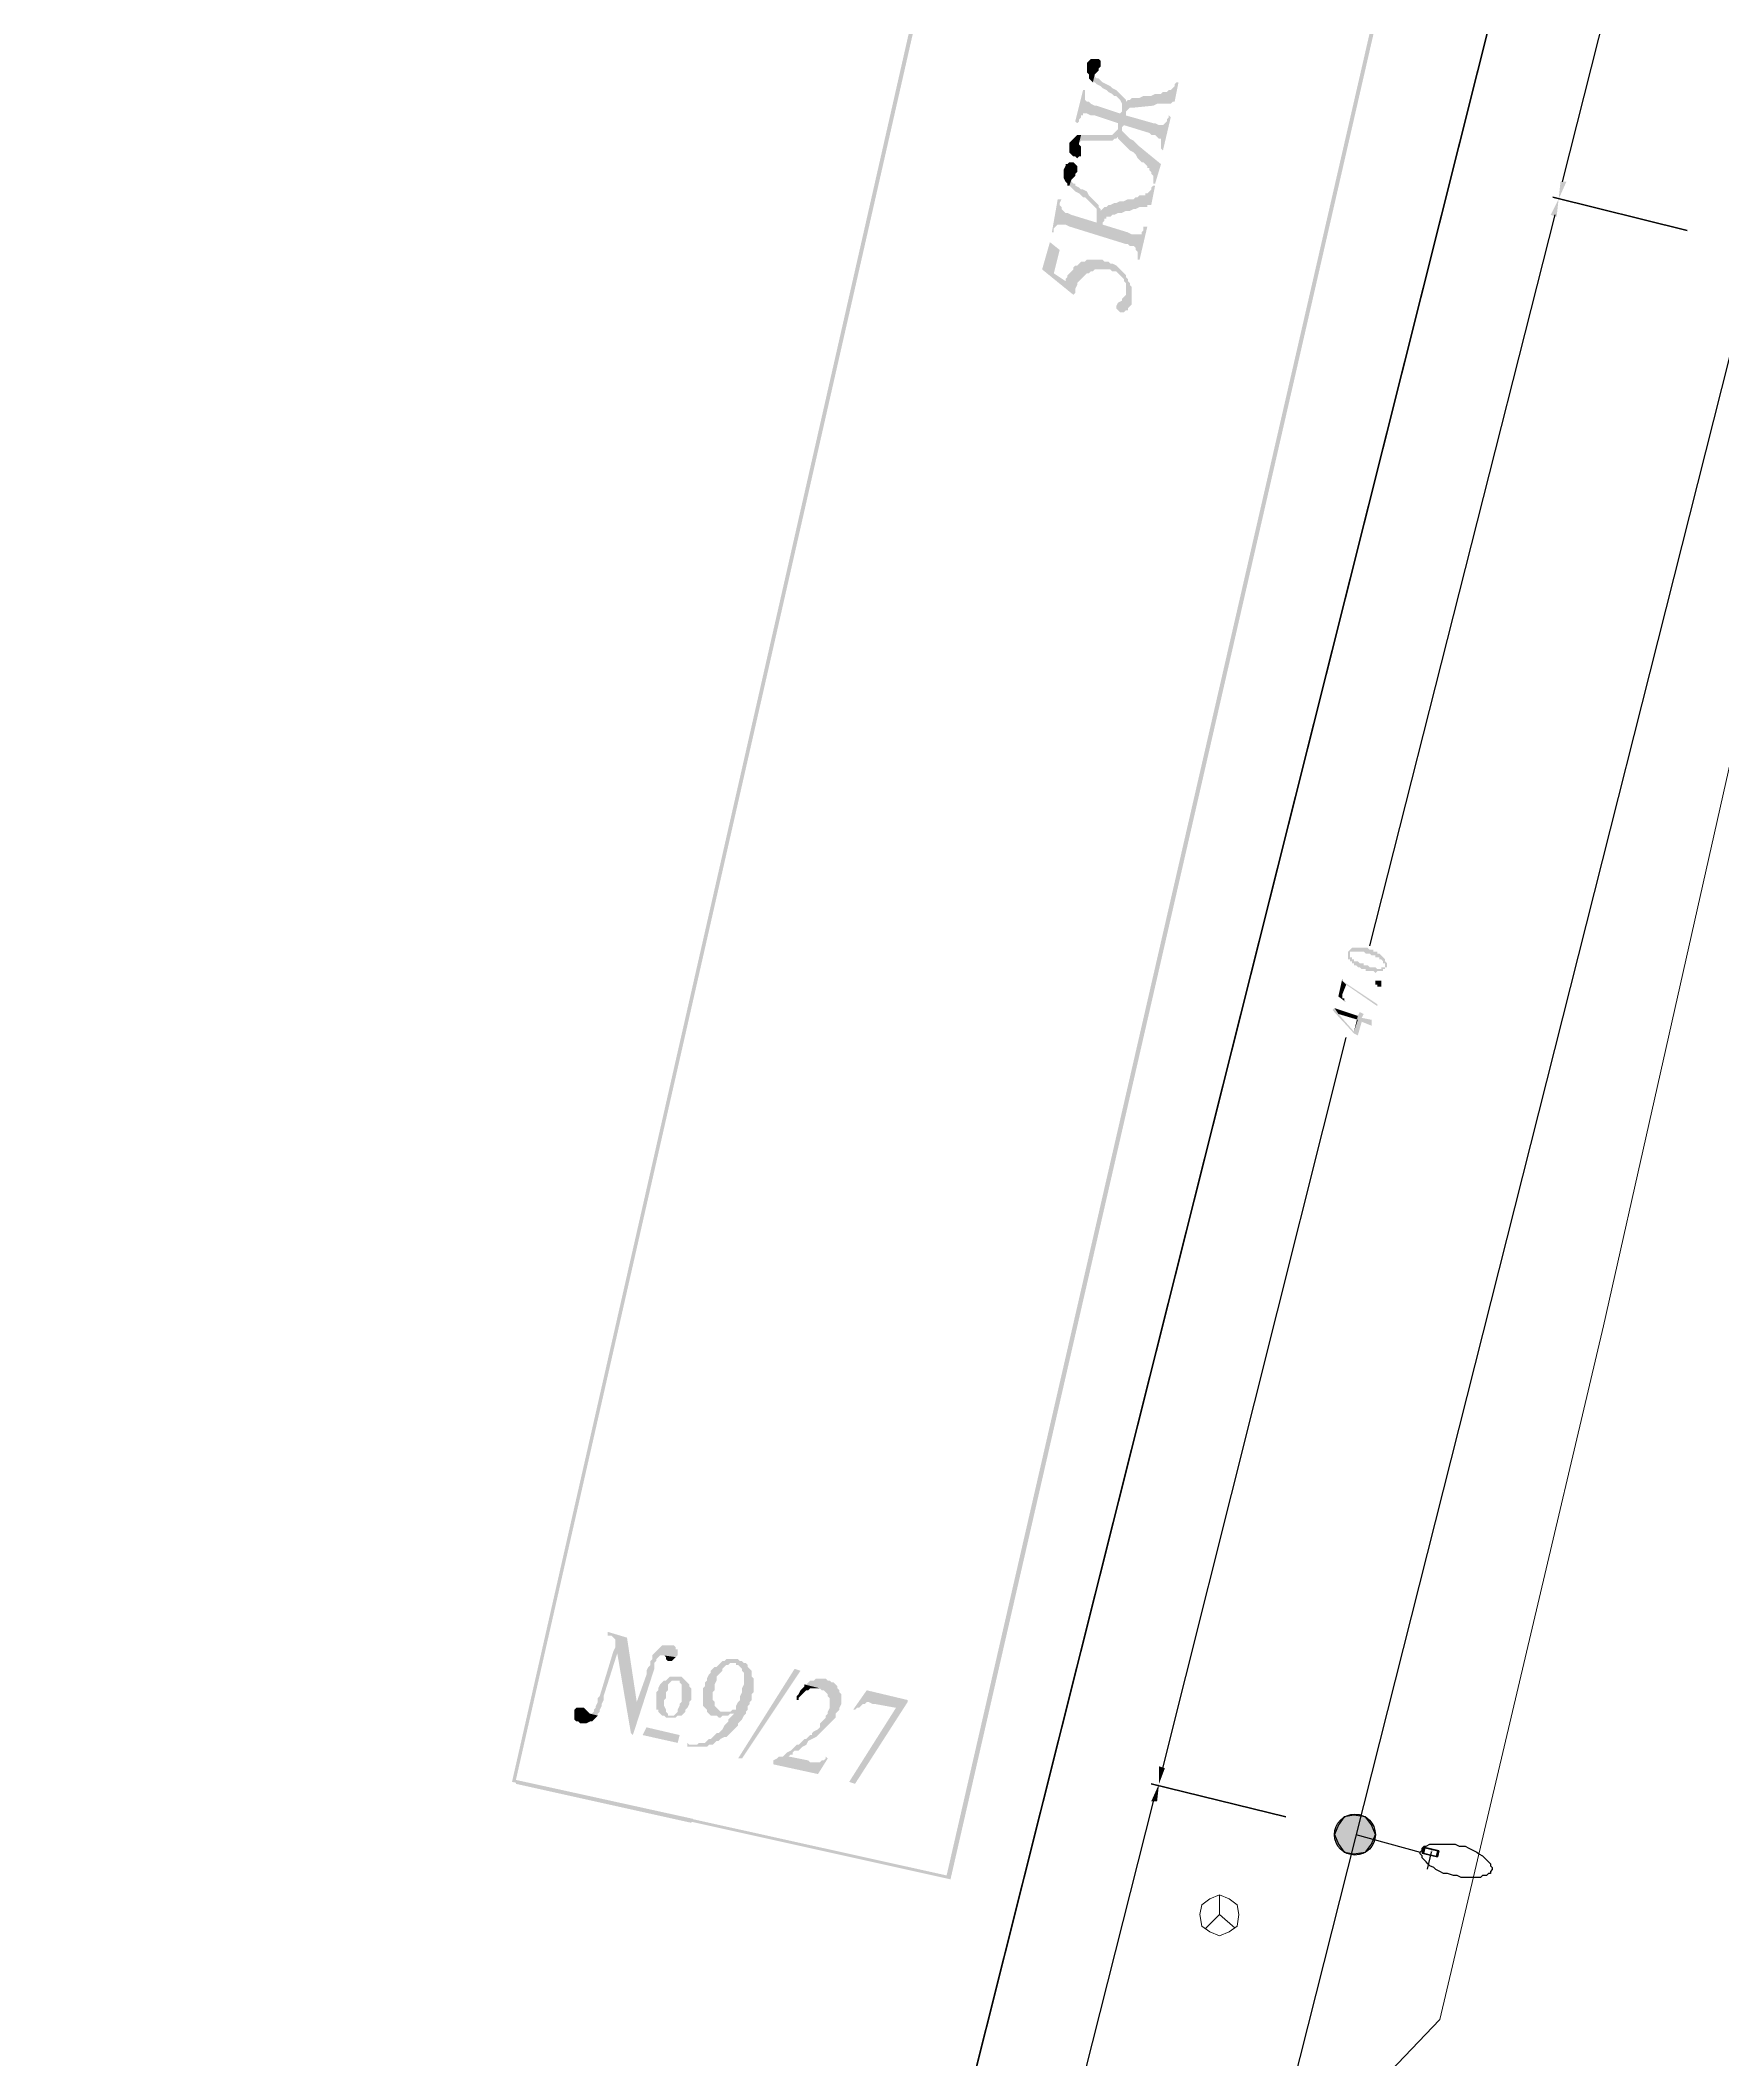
# Model space of a CAD drawing. Extents: x 243 to 885, y -99 to 1005.
# Drawn here: x 404.9 to 453.2, y 501.8 to 559.8 of the extents above; entities that cross this region are included whole.
import ezdxf

# ---------------------------------------------------------------- set-up
doc = ezdxf.new("R2010")
doc.units = 0
doc.header["$MEASUREMENT"] = 0
for name, color, linetype in [('DLXLUM01', 6, 'Continuous'), ('DLXLUMEX', 2, 'Continuous'), ('DLXSCENE', 7, 'Continuous'), ('PDF _Геометрия', 7, 'Continuous'), ('PDF _Сплошная заливка', 7, 'Continuous')]:
    doc.layers.add(name, color=color, linetype=linetype)

# ---------------------------------------------------------------- blocks, each defined once
blk = doc.blocks.new('*U20')
for p, q in [((-0.185, 0.13), (-0.224, -0.035)), ((-0.224, -0.035), (-0.185, 0.13)), ((-0.156, 0.124), (-0.195, -0.042)), ((-0.195, -0.042), (-0.156, 0.124)), ((0.224, 0.035), (-0.185, 0.13)), ((-0.156, 0.124), (-0.185, 0.13)), ((-0.185, 0.13), (0.224, 0.035)), ((-0.185, 0.13), (-0.156, 0.124)), ((0.253, 0.028), (-0.156, 0.124)), ((-0.156, 0.124), (0.253, 0.028)), ((0.185, -0.13), (0.224, 0.035)), ((0.224, 0.035), (0.185, -0.13)), ((0.214, -0.137), (0.253, 0.028)), ((0.253, 0.028), (0.214, -0.137)), ((0.224, 0.035), (0.253, 0.028)), ((0.253, 0.028), (0.224, 0.035)), ((-0.224, -0.035), (0.185, -0.13)), ((0.185, -0.13), (-0.224, -0.035)), ((-0.224, -0.035), (-0.195, -0.042)), ((-0.195, -0.042), (-0.224, -0.035)), ((-0.195, -0.042), (0.214, -0.137)), ((0.214, -0.137), (-0.195, -0.042)), ((0.185, -0.13), (0.214, -0.137)), ((0.214, -0.137), (0.185, -0.13))]:
    blk.add_line(p, q)
at = {"color": 1}
blk.add_line((0.029, -0.007), (-0.084, -0.494), dxfattribs=at)
at = {"layer": 'DLXLUMEX', "color": 7}
blk.add_text('1', height=0.1, dxfattribs=at).set_placement((0, 0))
blk = doc.blocks.new('*U46')
blk.add_line((177.326, 706.222), (0, 0))

msp = doc.modelspace()

# ---------------------------------------------------------------- hatches: boundary and pattern name
at = {"layer": 'PDF _Сплошная заливка', "linetype": 'ByBlock', "transparency": 33554559}
h = msp.add_hatch(color=256, dxfattribs=at)
h.paths.add_polyline_path([(418.405, 509.761), (431.003, 506.961), (452.784, 601.979), (440.018, 605.002)])
h.paths.add_polyline_path([(430.891, 507.073), (418.517, 509.817), (440.13, 604.89), (452.672, 601.923)], flags=0)
for points in [[(434.923, 559.089), (434.923, 558.865), (434.979, 558.809), (434.979, 558.697), (435.035, 558.641), (435.091, 558.585), (435.147, 558.809), (435.203, 558.865), (435.259, 558.921), (435.259, 558.977), (435.315, 559.033), (435.315, 559.089), (435.315, 559.145), (435.315, 559.201), (435.259, 559.257), (435.203, 559.257), (435.147, 559.257), (435.091, 559.257), (435.035, 559.257), (434.979, 559.201), (434.923, 559.145)], [(435.091, 558.585), (435.147, 558.585), (435.203, 558.529), (435.315, 558.473), (435.371, 558.417), (435.483, 558.361), (435.539, 558.305), (435.651, 558.249), (435.707, 558.193), (435.763, 558.193), (435.819, 558.137), (435.875, 558.081), (435.931, 557.969), (435.931, 557.913), (435.931, 557.857), (435.931, 557.801), (435.763, 556.962), (435.819, 557.018), (435.819, 556.962), (435.875, 556.906), (435.931, 556.85), (435.987, 556.794), (436.043, 556.738), (436.099, 556.682), (436.155, 556.626), (436.267, 556.57), (436.323, 556.514), (436.379, 556.402), (436.435, 556.346), (436.491, 556.29), (436.547, 556.29), (436.603, 556.234), (436.658, 556.178), (436.658, 556.122), (436.714, 556.122), (436.714, 556.066), (436.77, 556.01), (436.77, 555.954), (436.826, 555.898), (436.826, 555.842), (436.826, 555.786), (436.826, 555.674), (436.882, 555.674), (437.05, 556.234), (436.435, 556.738), (436.323, 556.85), (436.267, 556.906), (436.155, 556.962), (436.099, 557.018), (436.043, 557.074), (435.987, 557.13), (435.931, 557.186), (435.931, 557.242), (435.931, 557.298), (436.043, 557.689), (436.099, 558.081), (436.043, 558.025), (436.043, 558.081), (435.987, 558.137), (435.931, 558.193), (435.875, 558.249), (435.819, 558.305), (435.763, 558.361), (435.651, 558.417), (435.595, 558.473), (435.483, 558.529), (435.371, 558.585), (435.315, 558.641), (435.259, 558.697), (435.203, 558.697), (435.147, 558.753), (435.147, 558.809)], [(434.811, 558.361), (434.587, 557.465), (434.643, 557.41), (434.699, 557.465), (434.699, 557.521), (434.755, 557.577), (434.755, 557.633), (434.811, 557.633), (434.811, 557.689), (434.867, 557.689), (434.923, 557.689), (435.035, 557.633), (435.147, 557.633), (435.819, 557.41), (435.819, 557.354), (435.819, 557.298), (435.931, 557.801), (435.931, 557.745), (435.875, 557.689), (435.203, 557.913), (435.147, 557.913), (435.035, 557.969), (434.979, 558.025), (434.923, 558.025), (434.867, 558.081), (434.867, 558.137), (434.867, 558.193), (434.867, 558.249), (434.867, 558.361)], [(436.099, 558.081), (436.043, 557.689), (436.043, 557.745), (436.099, 557.801), (436.155, 557.857), (436.267, 557.857), (436.826, 557.913), (436.938, 557.969), (437.05, 557.969), (437.162, 557.969), (437.274, 557.969), (437.33, 557.969), (437.386, 558.025), (437.442, 558.025), (437.554, 558.585), (437.498, 558.585), (437.442, 558.529), (437.442, 558.473), (437.386, 558.417), (437.33, 558.361), (437.274, 558.361), (437.218, 558.305), (437.162, 558.305), (437.106, 558.305), (437.05, 558.249), (436.938, 558.249), (436.882, 558.249), (436.77, 558.193), (436.714, 558.193), (436.658, 558.193), (436.547, 558.193), (436.435, 558.137), (436.379, 558.137), (436.323, 558.137), (436.267, 558.137), (436.211, 558.137), (436.155, 558.081)], [(434.755, 557.074), (434.699, 556.85), (434.755, 556.906), (434.811, 556.906), (434.867, 556.906), (434.923, 556.906), (435.035, 556.906), (435.147, 556.906), (435.259, 556.906), (435.315, 556.906), (435.427, 556.906), (435.483, 556.906), (435.539, 556.906), (435.595, 556.906), (435.651, 556.906), (435.707, 556.962), (435.763, 556.962), (435.931, 557.801), (435.819, 557.298), (435.819, 557.242), (435.763, 557.186), (435.707, 557.13), (435.651, 557.074), (435.539, 557.074), (435.483, 557.074), (435.371, 557.074), (435.315, 557.074), (435.203, 557.074), (435.147, 557.074), (435.035, 557.074), (434.923, 557.074), (434.867, 557.074), (434.811, 557.074)], [(436.043, 557.689), (435.931, 557.298), (435.987, 557.354), (436.714, 557.13), (436.77, 557.074), (436.882, 557.074), (436.938, 557.018), (436.994, 556.962), (437.05, 556.962), (437.05, 556.906), (437.05, 556.85), (437.05, 556.738), (437.05, 556.682), (437.106, 556.626), (437.33, 557.577), (437.274, 557.633), (437.274, 557.577), (437.218, 557.521), (437.218, 557.465), (437.162, 557.41), (437.106, 557.354), (437.05, 557.354), (436.994, 557.354), (436.882, 557.41), (436.826, 557.41), (436.043, 557.633)], [(434.419, 556.794), (434.419, 556.57), (434.475, 556.514), (434.531, 556.458), (434.587, 556.458), (434.643, 556.402), (434.699, 556.458), (434.755, 556.458), (434.755, 556.514), (434.755, 556.57), (434.755, 556.626), (434.755, 556.682), (434.755, 556.738), (434.699, 556.794), (434.699, 556.85), (434.755, 557.074), (434.643, 557.074), (434.587, 557.018), (434.531, 556.962), (434.475, 556.906), (434.419, 556.85)], [(434.251, 556.066), (434.251, 555.842), (434.307, 555.73), (434.363, 555.674), (434.363, 555.618), (434.419, 555.618), (434.475, 555.786), (434.531, 555.842), (434.587, 555.898), (434.587, 555.954), (434.643, 556.01), (434.643, 556.066), (434.643, 556.122), (434.643, 556.178), (434.587, 556.234), (434.531, 556.29), (434.475, 556.29), (434.419, 556.29), (434.363, 556.234), (434.307, 556.234), (434.307, 556.178)], [(434.419, 555.618), (434.475, 555.562), (434.531, 555.506), (434.587, 555.45), (434.699, 555.394), (434.755, 555.338), (434.811, 555.282), (434.867, 555.282), (434.923, 555.226), (434.979, 555.17), (435.035, 555.114), (435.091, 555.058), (435.147, 555.002), (435.203, 554.946), (435.203, 554.834), (435.203, 554.778), (435.203, 554.722), (435.203, 554.61), (435.203, 554.554), (435.315, 554.946), (435.259, 555.002), (435.259, 555.058), (435.203, 555.114), (435.147, 555.17), (435.091, 555.226), (435.035, 555.282), (434.979, 555.338), (434.923, 555.45), (434.811, 555.506), (434.755, 555.506), (434.699, 555.562), (434.587, 555.618), (434.587, 555.674), (434.531, 555.674), (434.475, 555.73), (434.475, 555.786)], [(434.083, 555.226), (433.915, 554.274), (433.971, 554.274), (433.971, 554.386), (434.027, 554.442), (434.083, 554.498), (434.139, 554.498), (434.251, 554.498), (434.307, 554.498), (434.419, 554.442), (436.043, 553.938), (436.099, 553.938), (436.155, 553.882), (436.267, 553.882), (436.323, 553.826), (436.323, 553.77), (436.379, 553.714), (436.379, 553.658), (436.379, 553.602), (436.379, 553.49), (436.435, 553.49), (436.658, 554.442), (436.547, 554.442), (436.547, 554.33), (436.491, 554.274), (436.491, 554.218), (436.435, 554.218), (436.379, 554.218), (436.267, 554.218), (436.211, 554.218), (436.099, 554.274), (435.371, 554.498), (435.427, 555.002), (435.371, 554.946), (435.315, 554.89), (435.315, 554.946), (435.203, 554.554), (434.475, 554.778), (434.363, 554.834), (434.307, 554.834), (434.251, 554.89), (434.195, 554.946), (434.195, 555.002), (434.139, 555.058), (434.139, 555.114), (434.195, 555.226)], [(435.427, 555.002), (435.371, 554.498), (435.371, 554.554), (435.427, 554.61), (435.427, 554.666), (435.483, 554.666), (435.483, 554.722), (435.539, 554.722), (435.595, 554.722), (435.651, 554.778), (435.707, 554.778), (435.819, 554.834), (435.931, 554.834), (436.043, 554.89), (436.155, 554.89), (436.267, 554.946), (436.323, 554.946), (436.435, 555.002), (436.491, 555.002), (436.547, 555.002), (436.658, 555.002), (436.658, 555.058), (436.714, 555.058), (436.77, 555.058), (436.882, 555.618), (436.826, 555.618), (436.77, 555.562), (436.77, 555.506), (436.714, 555.45), (436.658, 555.394), (436.603, 555.394), (436.603, 555.338), (436.547, 555.338), (436.491, 555.338), (436.435, 555.338), (436.379, 555.282), (436.323, 555.282), (436.267, 555.226), (436.155, 555.226), (436.099, 555.226), (435.987, 555.17), (435.875, 555.17), (435.763, 555.114), (435.707, 555.114), (435.595, 555.058), (435.539, 555.058), (435.483, 555.002)], [(433.859, 553.994), (433.635, 553.21), (434.531, 552.482), (434.587, 552.538), (434.587, 552.594), (434.587, 552.65), (434.643, 552.762), (434.643, 552.818), (434.699, 552.874), (434.755, 552.93), (434.811, 552.986), (434.867, 553.042), (434.923, 553.098), (434.979, 553.098), (435.035, 553.154), (435.091, 553.154), (435.147, 553.21), (435.203, 553.21), (435.315, 553.21), (435.371, 553.21), (435.427, 553.21), (435.539, 553.21), (435.595, 553.21), (435.651, 553.154), (435.763, 553.154), (435.819, 553.098), (435.875, 553.042), (435.931, 552.986), (435.987, 552.93), (435.987, 552.874), (436.043, 552.818), (436.043, 552.762), (436.043, 552.65), (436.043, 552.594), (436.043, 552.538), (436.155, 552.818), (436.099, 552.874), (436.099, 552.93), (436.043, 552.986), (436.043, 553.042), (435.987, 553.098), (435.931, 553.154), (435.875, 553.21), (435.819, 553.266), (435.763, 553.322), (435.651, 553.378), (435.595, 553.378), (435.539, 553.434), (435.427, 553.434), (435.371, 553.49), (435.315, 553.49), (435.203, 553.49), (435.147, 553.49), (435.091, 553.49), (435.035, 553.49), (434.923, 553.49), (434.867, 553.434), (434.811, 553.434), (434.755, 553.434), (434.699, 553.378), (434.643, 553.322), (434.587, 553.322), (434.531, 553.266), (434.531, 553.21), (434.475, 553.154), (434.419, 553.098), (434.363, 553.042), (434.363, 552.986), (434.307, 552.93), (434.307, 552.874), (433.971, 553.098), (434.139, 553.77)], [(435.763, 552.146), (435.763, 552.09), (435.819, 552.034), (435.875, 551.978), (435.931, 551.978), (435.987, 551.978), (436.043, 552.034), (436.099, 552.034), (436.099, 552.09), (436.155, 552.146), (436.211, 552.202), (436.211, 552.314), (436.211, 552.37), (436.211, 552.426), (436.211, 552.482), (436.211, 552.538), (436.211, 552.65), (436.211, 552.706), (436.155, 552.762), (436.155, 552.818), (436.043, 552.538), (436.043, 552.482), (435.987, 552.426), (435.931, 552.37), (435.931, 552.314), (435.819, 552.258)], [(442.426, 533.557), (442.426, 533.445), (442.482, 533.557), (442.482, 533.613), (442.538, 533.613), (442.594, 533.613), (442.65, 533.613), (442.706, 533.613), (442.762, 533.613), (442.818, 533.613), (442.874, 533.613), (442.93, 533.557), (442.986, 533.557), (443.042, 533.557), (443.098, 533.501), (443.154, 533.501), (443.21, 533.501), (443.21, 533.445), (443.265, 533.445), (443.321, 533.445), (443.321, 533.389), (443.377, 533.389), (443.433, 533.333), (443.433, 533.277), (443.489, 533.277), (443.489, 533.221), (443.433, 533.109), (443.489, 533.109), (443.489, 533.165), (443.545, 533.165), (443.545, 533.221), (443.545, 533.277), (443.489, 533.333), (443.489, 533.389), (443.433, 533.445), (443.377, 533.501), (443.321, 533.557), (443.265, 533.557), (443.265, 533.613), (443.21, 533.613), (443.154, 533.613), (443.154, 533.669), (443.098, 533.669), (443.042, 533.669), (442.986, 533.725), (442.93, 533.725), (442.874, 533.725), (442.818, 533.725), (442.762, 533.725), (442.706, 533.725), (442.65, 533.725), (442.594, 533.725), (442.538, 533.725), (442.482, 533.669), (442.426, 533.613)], [(442.426, 533.445), (442.426, 533.389), (442.482, 533.389), (442.482, 533.333), (442.538, 533.333), (442.538, 533.277), (442.594, 533.277), (442.594, 533.221), (442.65, 533.221), (442.706, 533.165), (442.762, 533.165), (442.818, 533.109), (442.874, 533.109), (442.93, 533.109), (442.93, 533.053), (442.986, 533.053), (443.042, 533.053), (443.098, 533.053), (443.154, 533.053), (443.21, 532.997), (443.265, 533.053), (443.321, 533.053), (443.377, 533.053), (443.433, 533.053), (443.433, 533.109), (443.489, 533.221), (443.489, 533.165), (443.433, 533.165), (443.377, 533.165), (443.377, 533.109), (443.321, 533.109), (443.265, 533.109), (443.21, 533.165), (443.154, 533.165), (443.098, 533.165), (443.042, 533.165), (442.986, 533.221), (442.93, 533.221), (442.874, 533.221), (442.874, 533.277), (442.818, 533.277), (442.762, 533.277), (442.706, 533.333), (442.65, 533.333), (442.594, 533.333), (442.594, 533.389), (442.538, 533.389), (442.538, 533.445), (442.482, 533.445), (442.482, 533.501), (442.482, 533.557)], [(442.258, 532.829), (442.146, 532.325), (442.37, 532.157), (442.314, 532.213), (442.314, 532.269), (442.258, 532.269), (442.258, 532.325), (442.258, 532.381), (442.37, 532.661), (442.258, 532.773)], [(442.258, 532.773), (442.37, 532.661), (443.265, 532.045), (443.265, 532.101)], [(443.21, 532.717), (443.21, 532.773), (443.265, 532.773), (443.321, 532.773), (443.377, 532.773), (443.377, 532.717), (443.377, 532.661), (443.377, 532.605), (443.321, 532.605), (443.265, 532.605), (443.265, 532.661), (443.21, 532.661), (443.21, 532.717)], [(442.034, 531.989), (441.978, 531.933), (442.594, 531.261), (442.706, 531.205), (442.818, 531.597), (443.098, 531.485), (443.098, 531.653), (442.818, 531.709), (442.874, 531.821), (442.762, 531.877), (442.706, 531.765), (442.594, 531.317), (442.146, 531.821)], [(442.034, 531.989), (442.146, 531.821), (442.706, 531.653), (442.594, 531.317), (442.706, 531.765)], [(421.709, 513.904), (421.149, 514.072), (421.149, 513.96), (421.261, 513.96), (421.317, 513.904), (421.373, 513.848), (421.373, 513.792), (421.373, 513.736), (421.373, 513.68), (421.373, 513.624), (421.317, 513.512), (421.429, 513.456), (421.821, 511.161), (421.989, 512.056)], [(421.317, 513.512), (420.925, 512.224), (420.869, 512.168), (420.869, 512.056), (420.813, 511.944), (420.813, 511.888), (420.757, 511.832), (420.757, 511.776), (420.701, 511.72), (420.645, 511.72), (420.869, 511.664), (420.869, 511.72), (420.925, 511.776), (420.925, 511.832), (420.981, 511.944), (420.981, 512), (421.037, 512.112), (421.037, 512.224), (421.429, 513.456)], [(422.997, 513.68), (422.717, 513.68), (422.661, 513.624), (422.605, 513.568), (422.549, 513.512), (422.493, 513.456), (422.437, 513.4), (422.437, 513.344), (422.437, 513.288), (422.381, 513.232), (422.381, 513.12), (422.325, 513.064), (422.269, 512.952), (422.269, 512.84), (421.989, 512.056), (421.821, 511.161), (421.877, 511.105), (422.493, 513.008), (422.493, 513.064), (422.493, 513.176), (422.549, 513.232), (422.549, 513.288), (422.605, 513.344), (422.661, 513.4), (422.717, 513.4), (423.109, 513.344), (423.165, 513.4), (423.165, 513.512), (423.165, 513.568), (423.109, 513.568), (423.109, 513.624), (423.053, 513.68)], [(423.109, 513.344), (422.717, 513.4), (422.773, 513.4), (422.829, 513.344), (422.829, 513.288), (422.885, 513.232), (422.941, 513.232), (422.997, 513.232), (423.053, 513.288)], [(422.941, 512.784), (422.885, 512.728), (422.829, 512.672), (422.773, 512.672), (422.717, 512.616), (422.661, 512.56), (422.605, 512.448), (422.605, 512.392), (422.549, 512.336), (422.549, 512.28), (422.549, 512.224), (422.549, 512.112), (422.549, 512.056), (422.549, 512), (422.549, 511.944), (422.549, 511.832), (422.605, 511.832), (422.605, 511.776), (422.661, 511.72), (422.941, 511.664), (422.885, 511.664), (422.885, 511.72), (422.829, 511.776), (422.829, 511.832), (422.773, 511.944), (422.773, 512), (422.773, 512.112), (422.829, 512.168), (422.829, 512.28), (422.829, 512.336), (422.885, 512.392), (422.885, 512.448), (422.885, 512.56), (422.941, 512.616), (422.997, 512.672), (423.053, 512.672), (423.109, 512.672), (423.165, 512.672)], [(423.165, 512.784), (422.941, 512.784), (423.165, 512.672), (423.221, 512.672), (423.221, 512.616), (423.277, 512.56), (423.277, 512.504), (423.277, 512.392), (423.277, 512.336), (423.277, 512.224), (423.277, 512.168), (423.277, 512.056), (423.221, 512), (423.221, 511.944), (423.165, 511.832), (423.165, 511.776), (423.109, 511.72), (423.053, 511.664), (422.997, 511.664), (422.941, 511.664), (422.661, 511.72), (422.717, 511.664), (422.773, 511.664), (422.829, 511.608), (422.885, 511.608), (422.941, 511.608), (422.997, 511.608), (423.053, 511.608), (423.109, 511.608), (423.165, 511.664), (423.221, 511.664), (423.277, 511.664), (423.333, 511.72), (423.389, 511.776), (423.389, 511.832), (423.444, 511.888), (423.5, 512), (423.5, 512.056), (423.556, 512.112), (423.556, 512.224), (423.556, 512.28), (423.556, 512.336), (423.556, 512.448), (423.5, 512.504), (423.5, 512.56), (423.444, 512.616), (423.389, 512.672), (423.333, 512.728), (423.277, 512.784)], [(424.9, 513.288), (424.564, 513.288), (424.508, 513.232), (424.844, 513.176), (424.844, 513.12), (424.9, 513.12), (424.956, 513.064), (425.012, 513.008), (425.012, 512.952), (425.068, 512.896), (425.068, 512.84), (425.068, 512.728), (425.068, 512.672), (425.068, 512.616), (425.068, 512.56), (425.012, 512.448), (425.012, 512.392), (425.012, 512.336), (424.956, 512.224), (424.956, 512.168), (424.956, 512.112), (424.9, 512.056), (424.844, 511.944), (424.844, 511.888), (424.844, 511.832), (424.732, 511.832), (424.676, 511.776), (424.62, 511.776), (424.564, 511.776), (424.788, 511.72), (424.732, 511.664), (424.676, 511.608), (424.62, 511.552), (424.62, 511.496), (424.564, 511.44), (424.508, 511.384), (424.452, 511.272), (424.396, 511.216), (424.34, 511.161), (424.284, 511.161), (424.228, 511.105), (424.172, 511.049), (424.116, 510.993), (424.06, 510.993), (424.004, 510.937), (423.948, 510.881), (423.892, 510.881), (423.836, 510.881), (423.78, 510.881), (423.724, 510.825), (423.668, 510.825), (423.556, 510.825), (423.5, 510.825), (423.444, 510.881), (423.444, 510.769), (423.5, 510.769), (423.612, 510.769), (423.668, 510.769), (423.724, 510.769), (423.78, 510.769), (423.836, 510.769), (423.948, 510.769), (424.004, 510.769), (424.06, 510.825), (424.116, 510.825), (424.172, 510.825), (424.228, 510.881), (424.284, 510.937), (424.34, 510.937), (424.396, 510.993), (424.508, 511.049), (424.564, 511.049), (424.62, 511.105), (424.676, 511.161), (424.732, 511.216), (424.788, 511.272), (424.844, 511.328), (424.9, 511.384), (424.9, 511.44), (424.956, 511.496), (425.012, 511.552), (425.068, 511.664), (425.124, 511.72), (425.124, 511.776), (425.18, 511.832), (425.18, 511.944), (425.236, 512), (425.236, 512.056), (425.292, 512.112), (425.292, 512.168), (425.292, 512.28), (425.348, 512.336), (425.348, 512.448), (425.348, 512.504), (425.348, 512.56), (425.348, 512.616), (425.348, 512.728), (425.292, 512.784), (425.292, 512.84), (425.292, 512.896), (425.292, 512.952), (425.236, 513.008), (425.18, 513.064), (425.18, 513.12), (425.124, 513.176), (425.068, 513.176), (425.012, 513.232), (424.956, 513.232)], [(424.508, 513.232), (424.452, 513.232), (424.396, 513.176), (424.34, 513.12), (424.284, 513.064), (424.228, 513.064), (424.172, 513.008), (424.116, 512.952), (424.116, 512.896), (424.06, 512.84), (424.004, 512.728), (424.004, 512.672), (423.948, 512.616), (423.948, 512.504), (423.892, 512.448), (423.892, 512.336), (423.892, 512.28), (423.892, 512.224), (423.892, 512.112), (423.892, 512.056), (423.892, 512), (423.892, 511.944), (423.948, 511.888), (424.452, 511.776), (424.396, 511.776), (424.34, 511.832), (424.284, 511.888), (424.228, 511.944), (424.228, 512), (424.228, 512.056), (424.172, 512.112), (424.172, 512.168), (424.172, 512.224), (424.172, 512.336), (424.228, 512.392), (424.228, 512.448), (424.228, 512.56), (424.284, 512.672), (424.284, 512.784), (424.34, 512.84), (424.396, 512.896), (424.452, 512.952), (424.452, 513.008), (424.508, 513.064), (424.564, 513.12), (424.62, 513.12), (424.676, 513.176), (424.732, 513.176), (424.844, 513.176)], [(426.692, 512.952), (425.012, 510.433), (424.9, 510.433), (426.524, 513.008)], [(427.42, 512.728), (427.14, 512.728), (427.084, 512.672), (426.972, 512.672), (426.916, 512.616), (426.86, 512.56), (426.804, 512.56), (427.252, 512.448), (427.308, 512.392), (427.364, 512.392), (427.42, 512.336), (427.476, 512.28), (427.476, 512.224), (427.532, 512.168), (427.532, 512.112), (427.532, 512.056), (427.532, 511.944), (427.532, 511.888), (427.476, 511.776), (427.476, 511.72), (427.42, 511.664), (427.42, 511.608), (427.364, 511.552), (427.308, 511.496), (427.252, 511.44), (427.252, 511.328), (427.196, 511.272), (427.084, 511.216), (427.028, 511.161), (427.028, 511.105), (426.972, 511.105), (426.916, 511.049), (426.86, 510.993), (426.804, 510.993), (426.748, 510.937), (426.692, 510.881), (426.636, 510.825), (426.58, 510.825), (426.524, 510.769), (426.468, 510.713), (426.412, 510.657), (426.3, 510.601), (426.244, 510.545), (426.188, 510.489), (426.356, 510.489), (426.412, 510.545), (426.468, 510.545), (426.468, 510.601), (426.524, 510.657), (426.636, 510.657), (426.692, 510.713), (426.748, 510.769), (426.86, 510.825), (426.916, 510.937), (427.028, 510.993), (427.14, 511.049), (427.196, 511.105), (427.252, 511.161), (427.308, 511.216), (427.364, 511.272), (427.42, 511.328), (427.476, 511.384), (427.532, 511.44), (427.588, 511.496), (427.644, 511.552), (427.7, 511.608), (427.7, 511.72), (427.756, 511.776), (427.812, 511.832), (427.812, 511.888), (427.868, 512), (427.868, 512.056), (427.868, 512.112), (427.868, 512.224), (427.868, 512.28), (427.812, 512.336), (427.812, 512.392), (427.756, 512.448), (427.756, 512.504), (427.7, 512.56), (427.644, 512.616), (427.588, 512.616), (427.532, 512.672), (427.476, 512.672)], [(426.804, 512.56), (426.804, 512.504), (426.748, 512.448), (426.692, 512.392), (426.636, 512.28), (426.58, 512.224), (426.58, 512.112), (426.636, 512.112), (426.636, 512.168), (426.692, 512.224), (426.748, 512.28), (426.804, 512.336), (426.86, 512.392), (426.916, 512.392), (426.972, 512.448), (427.028, 512.448), (427.084, 512.448), (427.14, 512.448), (427.252, 512.448)], [(429.772, 512.112), (428.596, 512.392), (428.204, 511.832), (428.26, 511.832), (428.316, 511.888), (428.372, 511.888), (428.428, 511.944), (428.484, 512), (428.54, 512), (428.596, 512.056), (428.652, 512.056), (428.764, 512), (428.82, 512), (429.436, 511.888), (429.772, 512.056)], [(420.421, 511.888), (420.253, 511.888), (420.197, 511.832), (420.197, 511.552), (420.253, 511.496), (420.309, 511.496), (420.365, 511.44), (420.421, 511.44), (420.477, 511.44), (420.533, 511.44), (420.645, 511.496), (420.701, 511.496), (420.757, 511.552), (420.813, 511.608), (420.869, 511.664), (420.645, 511.72), (420.589, 511.776), (420.533, 511.832), (420.477, 511.888)], [(424.564, 511.776), (424.452, 511.776), (423.948, 511.888), (424.004, 511.832), (424.004, 511.776), (424.06, 511.72), (424.116, 511.664), (424.172, 511.664), (424.228, 511.664), (424.284, 511.664), (424.34, 511.608), (424.396, 511.608), (424.452, 511.664), (424.508, 511.664), (424.62, 511.664), (424.676, 511.72), (424.788, 511.72)], [(429.772, 512.056), (429.436, 511.888), (428.092, 509.761), (428.26, 509.705)], [(423.221, 511.105), (422.269, 511.328), (422.157, 511.105), (423.165, 510.881)], [(427.476, 510.433), (427.42, 510.489), (427.42, 510.433), (427.364, 510.377), (427.308, 510.377), (427.252, 510.321), (427.14, 510.321), (427.084, 510.321), (426.972, 510.321), (426.916, 510.377), (426.356, 510.489), (426.188, 510.489), (426.076, 510.489), (426.02, 510.433), (425.908, 510.377), (425.908, 510.265), (427.196, 509.985)], [(423.612, 508.697), (418.517, 509.817), (418.517, 509.705), (423.556, 508.585)], [(442.93, 507.745), (443.098, 507.969), (443.21, 508.249), (443.098, 508.529), (442.93, 508.753), (442.594, 508.809), (442.314, 508.753), (442.146, 508.529), (442.034, 508.249), (442.146, 507.969), (442.314, 507.745), (442.594, 507.689)]]:
    msp.add_hatch(color=256, dxfattribs=at).paths.add_polyline_path(points)
h = msp.add_hatch(color=256, dxfattribs=at)
h.paths.add_polyline_path([(448.697, 555.73), (448.529, 555.73), (448.473, 555.226)])
h.paths.add_polyline_path([(448.249, 554.778), (448.417, 554.722), (448.473, 555.226)])

# ---------------------------------------------------------------- linework, layer by layer
at = {"layer": 'PDF _Геометрия', "color": 3, "linetype": 'ByBlock', "lineweight": 25}
msp.add_lwpolyline([(545.057, 1000.691), (599.929, 988.931), (493.714, 678.461), (504.407, 641.447), (324.731, -66.338), (291.584, -56.652), (468.909, 649.565), (472.101, 649.565), (480.667, 670.736), (470.477, 695.258)], close=True, dxfattribs=at)
at = {"layer": 'PDF _Геометрия', "color": 1, "linetype": 'ByBlock', "lineweight": 25}
msp.add_lwpolyline([(476.692, 642.965), (398.752, 334.505)], dxfattribs=at)
at = {"layer": 'PDF _Геометрия', "linetype": 'ByBlock', "lineweight": 18}
for points in [[(464.374, 604.722), (466.614, 603.714), (467.398, 602.091), (467.398, 600.355), (464.486, 586.245), (457.767, 558.417), (449.761, 522.863), (445.057, 502.93), (440.41, 498.058), (434.307, 472.134), (433.691, 469.783), (435.819, 463.568), (424.508, 421.292), (423.612, 420.116), (422.717, 419.332), (421.261, 418.828), (420.141, 418.94)], [(438.73, 506.513), (438.73, 505.953), (439.178, 505.561)], [(438.73, 505.953), (438.338, 505.561)]]:
    msp.add_lwpolyline(points, dxfattribs=at)
at = {"layer": 'PDF _Геометрия', "linetype": 'ByBlock', "lineweight": 25}
for points in [[(448.585, 555.73), (453.176, 573.871)], [(448.361, 554.778), (443.042, 533.781)], [(437.106, 510.153), (442.37, 531.149)], [(436.826, 509.201), (431.787, 489.268)], [(442.65, 508.249), (444.497, 507.745)]]:
    msp.add_lwpolyline(points, dxfattribs=at)
for points in [[(448.305, 555.282), (452.168, 554.33)], [(436.77, 509.705), (440.634, 508.753)], [(443.21, 508.249), (443.098, 508.529), (442.93, 508.753), (442.594, 508.809), (442.314, 508.753), (442.146, 508.529), (442.034, 508.249), (442.146, 507.969), (442.314, 507.745), (442.594, 507.689), (442.93, 507.745), (443.098, 507.969)], [(443.21, 508.249), (443.098, 508.529), (442.93, 508.753), (442.594, 508.809), (442.314, 508.753), (442.146, 508.529), (442.034, 508.249), (442.146, 507.969), (442.314, 507.745), (442.594, 507.689), (442.93, 507.745), (443.098, 507.969)], [(446.569, 507.241), (446.513, 507.185), (446.513, 507.129), (446.457, 507.129), (446.401, 507.073), (446.289, 507.073), (446.233, 507.017), (446.121, 507.017), (446.009, 507.017), (445.897, 507.017), (445.785, 507.017), (445.673, 507.017), (445.561, 507.073), (445.449, 507.073), (445.281, 507.129), (445.169, 507.129), (445.057, 507.185), (444.945, 507.241), (444.889, 507.297), (444.777, 507.353), (444.721, 507.409), (444.665, 507.465), (444.609, 507.521), (444.553, 507.577), (444.553, 507.633), (444.497, 507.689), (444.497, 507.745), (444.553, 507.801), (444.553, 507.857), (444.609, 507.913), (444.665, 507.913), (444.777, 507.969), (444.833, 507.969), (444.945, 507.969), (445.057, 507.969), (445.169, 507.969), (445.281, 507.969), (445.393, 507.969), (445.505, 507.969), (445.617, 507.913), (445.785, 507.913), (445.897, 507.857), (446.009, 507.801), (446.121, 507.745), (446.177, 507.689), (446.289, 507.633), (446.345, 507.577), (446.401, 507.521), (446.457, 507.465), (446.513, 507.409), (446.513, 507.353), (446.569, 507.297)]]:
    msp.add_lwpolyline(points, close=True, dxfattribs=at)
at = {"layer": 'PDF _Геометрия', "linetype": 'ByBlock', "lineweight": 18}
msp.add_lwpolyline([(439.29, 505.953), (439.234, 506.233), (439.01, 506.401), (438.73, 506.513), (438.45, 506.401), (438.226, 506.233), (438.17, 505.953), (438.226, 505.617), (438.45, 505.449), (438.73, 505.337), (439.01, 505.449), (439.234, 505.617)], close=True, dxfattribs=at)
at = {"layer": 'PDF _Геометрия', "linetype": 'ByBlock', "lineweight": 25}
msp.add_circle((442.622, 508.246), 0.588, dxfattribs=at)
at = {"layer": 'PDF _Сплошная заливка', "linetype": 'ByBlock', "lineweight": 25, "transparency": 33554559}
for points in [[(436.994, 510.209), (437.162, 510.153), (436.994, 509.705)], [(436.77, 509.201), (436.938, 509.201), (436.994, 509.705)]]:
    msp.add_solid(points, dxfattribs=at)

# ---------------------------------------------------------------- block references
at = {"layer": 'DLXLUM01'}
msp.add_blockref('*U20', (444.782, 507.749), dxfattribs=at)
at = {"layer": 'DLXSCENE'}
msp.add_blockref('*U46', (291.582, -56.659), dxfattribs=at)

doc.saveas('drawing.dxf')
